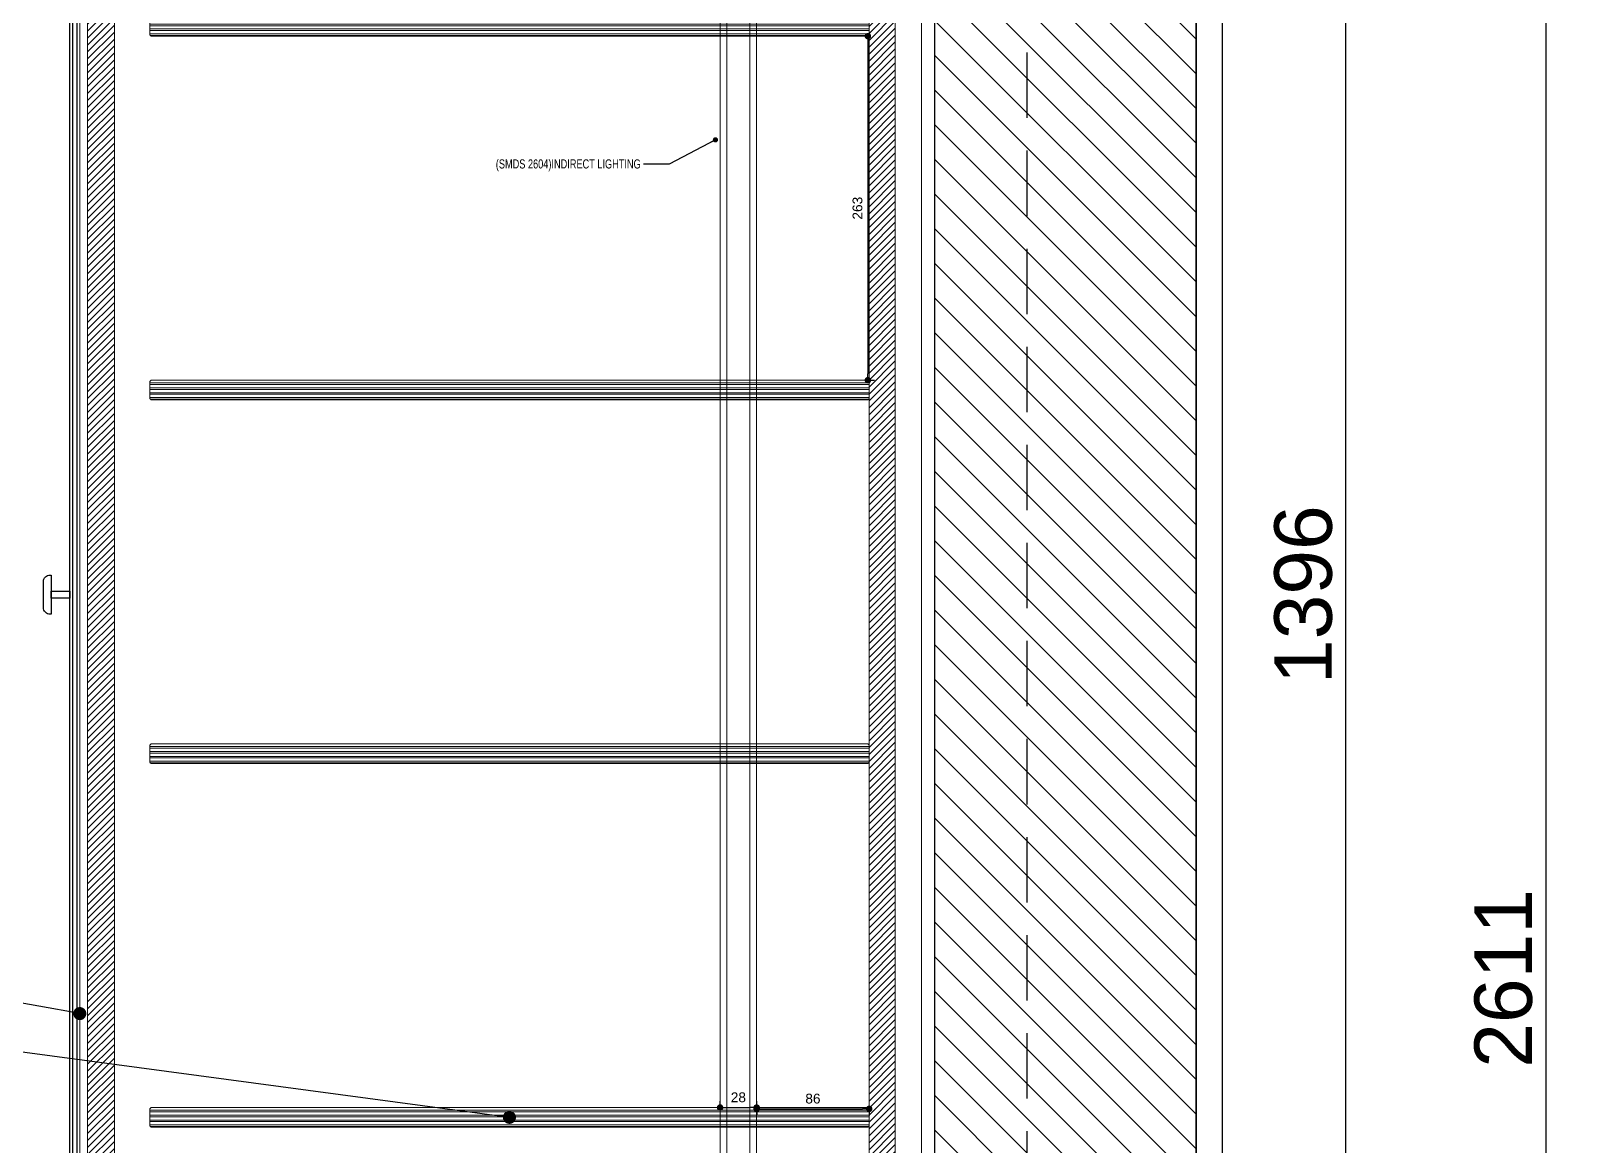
# Model space of a CAD drawing. Header units: inches. Extents: x 258415 to 640093, y 441672 to 945769.
# Drawn here: x 339565 to 340744, y 460902 to 461754 of the extents above; entities that cross this region are included whole.
import ezdxf

# ---------------------------------------------------------------- set-up
doc = ezdxf.new("R2010")
doc.units = ezdxf.units.IN
doc.header["$MEASUREMENT"] = 0
doc.linetypes.add('HIDDEN', pattern=[0.375, 0.25, -0.125])
for name, color, linetype, lineweight in [('CQ Glass', 4, 'Continuous', 0), ('CQ Marble', 6, 'Continuous', 0), ('CQ Mirror-Glass', 4, 'Continuous', 0), ('CQ Wood', 30, 'Continuous', 0), ('CQ wooh hatch', 8, 'HIDDEN', 18)]:
    doc.layers.add(name, color=color, linetype=linetype, lineweight=lineweight)
for name, color, linetype in [('CQ Light Elevation', 4, 'Continuous'), ('CQ Plaster', 1, 'Continuous'), ('CQ section wall', 3, 'Continuous'), ('CQ Section walls', 3, 'Continuous'), ('CQ SPOT DETAIL DIMENSION', 9, 'Continuous'), ('CQ spot detail elevation', 1, 'Continuous'), ('CQ SPOT DETAILS', 40, 'Continuous'), ('CQ text label', 3, 'Continuous'), ('CQ Wall hatch_CHB', 8, 'Continuous'), ('CQ_callout', 34, 'Continuous'), ('DIM', 251, 'Continuous')]:
    doc.layers.add(name, color=color, linetype=linetype)
doc.styles.add('DIM 50', font='romans.shx', dxfattribs={"width": 0.75, "height": 100})
doc.styles.get("Standard").update_dxf_attribs({"font": 'arial.ttf'})
doc.dimstyles.new('chester 5', dxfattribs={"dimscale": 0.05, "dimtxt": 150, "dimasz": 100, "dimexe": 100, "dimexo": 0, "dimgap": 80, "dimtad": 1, "dimdec": 0, "dimzin": 0, "dimdsep": 46, "dimtxsty": 'Standard', "dimblk": 'DOT', "dimcen": 100, "dimclrd": 1, "dimclre": 1, "dimclrt": 3, "dimadec": 0, "dimazin": 0, "dimtfac": 1, "dimtdec": 0, "dimtofl": 0, "dimtmove": 0, "dimatfit": 3, "dimfxl": 1, "dimtolj": 1, "dimtzin": 0, "dimlwd": -1, "dimarcsym": 0})
doc.dimstyles.new('CQ Anno', dxfattribs={"dimscale": 40, "dimtxt": 2.2, "dimasz": 0.75, "dimexe": 1, "dimexo": 0.5, "dimgap": 0.5, "dimtad": 1, "dimrnd": 1, "dimdsep": 46, "dimtxsty": 'Standard', "dimblk": 'x-04-bw-gf-dim-50$0$DIM12', "dimcen": 0.0025, "dimdle": 0.5, "dimclrd": 8, "dimclre": 8, "dimclrt": 2, "dimazin": 2, "dimtfac": 1, "dimtix": 1, "dimtmove": 1, "dimatfit": 0, "dimfxl": 50, "dimtolj": 1, "dimtzin": 0, "dimlwd": -1, "dimarcsym": 1})
doc.dimstyles.get("Standard").update_dxf_attribs({"dimtxt": 0.18, "dimasz": 0.18, "dimexe": 0.18, "dimexo": 0.0625, "dimgap": 0.09, "dimtad": 0, "dimtih": 1, "dimtoh": 1, "dimdec": 4, "dimzin": 0, "dimdsep": 46, "dimtxsty": 'Standard', "dimcen": 0.09, "dimadec": 0, "dimazin": 0, "dimtfac": 1, "dimtdec": 4, "dimtofl": 0, "dimtmove": 0, "dimatfit": 3, "dimfxl": 1, "dimtolj": 1, "dimtzin": 0, "dimarcsym": 0})
pattern_1 = [(45, (-358387.7804, -459723.8323), (-2.65165043, 2.65165043), [])]

# ---------------------------------------------------------------- blocks, each defined once
blk = doc.blocks.new('section c and d ff12')
at = {"layer": 'CQ Wall hatch_CHB'}
h = blk.add_hatch(dxfattribs=at)
h.set_pattern_fill('ANSI31,_O', color=8, scale=150)
h.set_pattern_definition([(45, (0, 0), (-13.25825215, 13.25825215), [])])
h.paths.add_polyline_path([(327711.2, 463323.9), (327911.2, 463323.9), (327911.2, 459623.9), (327711.2, 459623.9)])
at = {"layer": 'CQ Marble', "lineweight": 0, "ltscale": 0.03, "elevation": 0}
blk.add_lwpolyline([(327941.2, 463323.9), (327921.2, 463323.9), (327921.2, 459623.9), (327941.2, 459623.9)], close=True, dxfattribs=at)
at = {"layer": 'CQ Plaster'}
blk.add_line((327691.2, 463323.9, 0), (327691.2, 459623.9, 0), dxfattribs=at)
at = {"layer": 'CQ Section walls'}
for p, q in [((327711.2, 463323.9, 0), (327711.2, 459623.9, 0)), ((327911.2, 463323.9, 0), (327911.2, 459623.9, 0))]:
    blk.add_line(p, q, dxfattribs=at)
at = {"layer": 'CQ text label', "elevation": 0}
blk.add_lwpolyline([(327711.2, 463323.9), (327911.2, 463323.9), (327911.2, 459623.9), (327711.2, 459623.9)], close=True, dxfattribs=at)
blk = doc.blocks.new('A$C5cc251db')
at = {"layer": 'CQ Mirror-Glass', "lineweight": 0}
h = blk.add_hatch(dxfattribs=at)
h.set_pattern_fill('ANSI32', color=256, scale=10, angle=135)
h.set_pattern_definition([(7e-15, (26350.293, -5229.545), (7e-16, -3.75), []), (7e-15, (26351.543, -5228.295), (7e-16, -3.75), [])])
h.paths.add_polyline_path([(82.2, 2025.9), (630.2, 2025.9), (631.2, 2026.9), (631.2, 2039.9), (630.2, 2040.9), (82.2, 2040.9), (81.2, 2039.9), (81.2, 2026.9)])
h = blk.add_hatch(dxfattribs=at)
h.set_pattern_fill('ANSI32', color=256, scale=10, angle=135)
h.set_pattern_definition([(7e-15, (26350.293, -5507.7106), (7e-16, -3.75), []), (7e-15, (26351.543, -5506.4606), (7e-16, -3.75), [])])
h.paths.add_polyline_path([(82.2, 1747.7), (630.2, 1747.7), (631.2, 1748.7), (631.2, 1761.7), (630.2, 1762.7), (82.2, 1762.7), (81.2, 1761.7), (81.2, 1748.7)])
h = blk.add_hatch(dxfattribs=at)
h.set_pattern_fill('ANSI32', color=256, scale=10, angle=135)
h.set_pattern_definition([(7e-15, (26350.293, -5785.8763), (7e-16, -3.75), []), (7e-15, (26351.543, -5784.6263), (7e-16, -3.75), [])])
h.paths.add_polyline_path([(82.2, 1469.5), (630.2, 1469.5), (631.2, 1470.5), (631.2, 1483.5), (630.2, 1484.5), (82.2, 1484.5), (81.2, 1483.5), (81.2, 1470.5)])
h = blk.add_hatch(dxfattribs=at)
h.set_pattern_fill('ANSI32', color=256, scale=10, angle=135)
h.set_pattern_definition([(7e-15, (26350.293, -6064.042), (7e-16, -3.75), []), (7e-15, (26351.543, -6062.792), (7e-16, -3.75), [])])
h.paths.add_polyline_path([(82.2, 1191.4), (630.2, 1191.4), (631.2, 1192.4), (631.2, 1205.4), (630.2, 1206.4), (82.2, 1206.4), (81.2, 1205.4), (81.2, 1192.4)])
at = {"layer": 'CQ wooh hatch', "linetype": 'ByBlock'}
h = blk.add_hatch(dxfattribs=at)
h.set_pattern_fill('ANSI31', color=256, scale=30)
h.set_pattern_definition(pattern_1)
h.paths.add_polyline_path([(651.2, 2611), (41.2, 2611), (41.2, 2591), (631.2, 2591), (631.2, 2317), (41.2, 2317), (41.2, 2297), (651.2, 2297)])
edge = h.paths.add_edge_path()
edge.add_line((651.2, 2297), (61.2, 2297))
edge.add_line((61.2, 2297), (61.2, 2288.1))
edge.add_ellipse((57.7, 2287.2), major_axis=(0, -5), ratio=0.706377, start_angle=0, end_angle=360)
edge.add_line((61.2, 2286.2), (61.2, 2277))
edge.add_line((61.2, 2277), (631.2, 2277))
edge.add_line((631.2, 2277), (631.2, 921))
edge.add_line((631.2, 921), (61.2, 921))
edge.add_line((61.2, 921), (61.2, 901))
edge.add_line((61.2, 901), (651.2, 901))
edge.add_line((651.2, 901), (651.2, 2297))
h.paths.add_polyline_path([(651.2, 901), (61.2, 901), (61.2, 881), (631.2, 881), (631.2, 170), (61.2, 170), (61.2, 150), (651.2, 150)])
h.paths.add_polyline_path([(651.2, 150), (61.2, 150), (56.2, 150), (56.2, 0), (76.2, 0), (76.2, 130), (631.2, 130), (631.2, 0), (651.2, 0)])
h = blk.add_hatch(dxfattribs=at)
h.set_pattern_fill('ANSI31', color=256, scale=30)
h.set_pattern_definition(pattern_1)
edge = h.paths.add_edge_path()
edge.add_line((54.2, 1599), (54.2, 903))
edge.add_line((54.2, 903), (30.2, 903))
edge.add_line((30.2, 903), (30.2, 906))
edge.add_arc((30.2, 914), 8, 180, 270, ccw=False)
edge.add_line((22.2, 914), (22.2, 917))
edge.add_line((22.2, 917), (20.2, 917))
edge.add_line((20.2, 917), (20.2, 947.5))
edge.add_line((20.2, 947.5), (22.2, 947.5))
edge.add_line((22.2, 947.5), (22.2, 949.5))
edge.add_arc((22.2, 953), 3.54, 270, 360)
edge.add_line((25.7, 953), (33.7, 953))
edge.add_line((33.7, 953), (33.7, 1599))
edge.add_line((33.7, 1599), (33.7, 2245))
edge.add_line((33.7, 2245), (25.7, 2245))
edge.add_arc((22.2, 2245), 3.54, 0, 90)
edge.add_line((22.2, 2248.6), (22.2, 2250.6))
edge.add_line((22.2, 2250.6), (20.2, 2250.6))
edge.add_line((20.2, 2250.6), (20.2, 2281))
edge.add_line((20.2, 2281), (22.2, 2281))
edge.add_line((22.2, 2281), (22.2, 2284))
edge.add_arc((30.2, 2284), 8, 90, 180, ccw=False)
edge.add_line((30.2, 2292), (30.2, 2295))
edge.add_line((30.2, 2295), (54.2, 2295))
edge.add_line((54.2, 2295), (54.2, 1599))
at = {"layer": 'CQ Glass', "elevation": 0}
blk.add_lwpolyline([(27.7, 977.2), (29.7, 953), (33.7, 953), (33.7, 2245), (29.7, 2245), (27.7, 2220.8)], close=True, dxfattribs=at)
at = {"layer": 'CQ Light Elevation', "lineweight": 0, "elevation": 0}
for points in [[(517.2, 2246), (517.2, 2175.8), (517.2, 952.5)], [(545.2, 2246), (545.2, 2175.8), (545.2, 952.5)]]:
    blk.add_lwpolyline(points, dxfattribs=at)
blk.add_lwpolyline([(522.3, 2175.8), (522.3, 957.5), (540.1, 957.5), (540.1, 2175.8), (540.1, 2241), (522.3, 2241)], close=True, dxfattribs=at)
at = {"layer": 'CQ Mirror-Glass', "lineweight": 0, "elevation": 0}
for points in [[(82.2, 2026.2), (630.2, 2026.2), (631.2, 2027.2), (631.2, 2040.2), (630.2, 2041.2), (82.2, 2041.2), (81.2, 2040.2), (81.2, 2027.2)], [(82.2, 1748), (630.2, 1748), (631.2, 1749), (631.2, 1762), (630.2, 1763), (82.2, 1763), (81.2, 1762), (81.2, 1749)], [(82.2, 1469.8), (630.2, 1469.8), (631.2, 1470.8), (631.2, 1483.8), (630.2, 1484.8), (82.2, 1484.8), (81.2, 1483.8), (81.2, 1470.8)], [(82.2, 1191.7), (630.2, 1191.7), (631.2, 1192.7), (631.2, 1205.7), (630.2, 1206.7), (82.2, 1206.7), (81.2, 1205.7), (81.2, 1192.7)]]:
    blk.add_lwpolyline(points, close=True, dxfattribs=at)
at = {"layer": 'CQ SPOT DETAIL DIMENSION', "color": 8}
for p, q in [((20.2, 947.5, 0), (20.2, 2250.6, 0)), ((22.2, 2248.6, 0), (22.2, 949.5, 0)), ((25.7, 953, 0), (25.7, 2245, 0))]:
    blk.add_line(p, q, dxfattribs=at)
at = {"layer": 'CQ SPOT DETAIL DIMENSION', "elevation": 0}
blk.add_lwpolyline([(5, 1614), (5.8, 1614), (5.8, 1584), (5, 1584, -0.414214), (0, 1589), (0, 1609, -0.414214)], format="xyb", close=True, dxfattribs=at)
blk.add_lwpolyline([(5.8, 1601.6), (20.2, 1601.6), (20.2, 1596.4), (5.8, 1596.4)], close=True, dxfattribs=at)
at = {"layer": 'CQ Wood', "elevation": 0}
for points in [[(54.2, 1599), (54.2, 2295), (30.2, 2295), (30.2, 2292, 0.414214), (22.2, 2284), (22.2, 2281), (20.2, 2281), (20.2, 2250.6), (22.2, 2250.6), (22.2, 2248.6, -0.414214), (25.7, 2245), (33.7, 2245), (33.7, 1599)], [(54.2, 1599), (54.2, 903), (30.2, 903), (30.2, 906, -0.414214), (22.2, 914), (22.2, 917), (20.2, 917), (20.2, 947.5), (22.2, 947.5), (22.2, 949.5, 0.414214), (25.7, 953), (33.7, 953), (33.7, 1599)]]:
    blk.add_lwpolyline(points, format="xyb", dxfattribs=at)
blk.add_lwpolyline([(61.2, 2297), (651.2, 2297), (651.2, 901), (61.2, 901), (61.2, 921), (631.2, 921), (631.2, 2277), (61.2, 2277), (61.2, 2297)], dxfattribs=at)
blk = doc.blocks.new('_Dot')
at = {"color": 0, "linetype": 'ByBlock', "lineweight": -2}
blk.add_line((-0.5, 0), (-1, 0), dxfattribs=at)
at = {"color": 0, "linetype": 'ByBlock', "const_width": 0.5}
blk.add_lwpolyline([(-0.25, 0, 1), (0.25, 0, 1)], format="xyb", close=True, dxfattribs=at)
blk = doc.blocks.new('*D1259')
at = {"layer": 'CQ SPOT DETAILS', "color": 1, "lineweight": -2, "transparency": 16777216}
for p, q in [((340205.3, 461750), (340200.3, 461750)), ((340205.3, 461486.8), (340210.3, 461486.8))]:
    blk.add_line(p, q, dxfattribs=at)
at = {"layer": 'CQ SPOT DETAILS', "color": 1, "transparency": 16777216}
blk.add_line((340205.3, 461745), (340205.3, 461491.8), dxfattribs=at)
at = {"layer": 'Defpoints', "color": 0, "transparency": 16777216}
for p in [(340205.3, 461750, 0), (340205.3, 461486.8, 0), (340205.3, 461486.8)]:
    blk.add_point(p, dxfattribs=at)
at = {"layer": 'CQ SPOT DETAILS', "color": 1, "transparency": 16777216, "xscale": 5, "yscale": 5, "zscale": 5}
for p, rotation in [((340205.3, 461750), 90), ((340205.3, 461486.8), 270)]:
    blk.add_blockref('_Dot', p, dxfattribs=dict(at, rotation=rotation))
at = {"layer": 'CQ SPOT DETAILS', "color": 3, "transparency": 16777216, "insert": (340197.4, 461618.4), "char_height": 7.5, "attachment_point": 5, "rotation": 90}
blk.add_mtext('\\A1;263', dxfattribs=at)
blk = doc.blocks.new('x-04-bw-gf-dim-50$0$DIM12')
blk.add_line((0, -1), (0, 1))
at = {"color": 8}
blk.add_line((-1, 0), (1, 0), dxfattribs=at)
blk.add_circle((0, 0), 0.5)
blk = doc.blocks.new('*D1261')
at = {"layer": 'Defpoints', "color": 0, "transparency": 16777216}
for p in [(340226.3, 462334.8, 0), (340226.3, 459723.8, 0), (340723.7, 459723.8)]:
    blk.add_point(p, dxfattribs=at)
at = {"layer": 'DIM', "color": 8, "lineweight": -2, "transparency": 16777216}
for p, q in [((340236.3, 462334.8), (340743.7, 462334.8)), ((340236.3, 459723.8), (340743.7, 459723.8))]:
    blk.add_line(p, q, dxfattribs=at)
at = {"layer": 'DIM', "color": 8, "transparency": 16777216}
blk.add_line((340723.7, 462319.8), (340723.7, 459738.8), dxfattribs=at)
at = {"layer": 'DIM', "color": 8, "transparency": 16777216, "xscale": 15, "yscale": 15, "zscale": 15}
for p, rotation in [((340723.7, 462334.8), 90), ((340723.7, 459723.8), 270)]:
    blk.add_blockref('x-04-bw-gf-dim-50$0$DIM12', p, dxfattribs=dict(at, rotation=rotation))
at = {"layer": 'DIM', "color": 2, "transparency": 16777216, "insert": (340691.3, 461029.3), "char_height": 44, "attachment_point": 5, "rotation": 90}
blk.add_mtext('\\A1;2611', dxfattribs=at)
blk = doc.blocks.new('*D1264')
at = {"layer": 'Defpoints', "color": 0, "transparency": 16777216}
for p in [(340226.3, 462020.9, 0), (340570.8, 462020.9), (340226.3, 460624.8, 0)]:
    blk.add_point(p, dxfattribs=at)
at = {"layer": 'DIM', "color": 8, "lineweight": -2, "transparency": 16777216}
for p, q in [((340236.3, 462020.9), (340590.8, 462020.9)), ((340236.3, 460624.8), (340590.8, 460624.8))]:
    blk.add_line(p, q, dxfattribs=at)
at = {"layer": 'DIM', "color": 8, "transparency": 16777216}
blk.add_line((340570.8, 460639.8), (340570.8, 462005.9), dxfattribs=at)
at = {"layer": 'DIM', "color": 8, "transparency": 16777216, "xscale": 15, "yscale": 15, "zscale": 15}
for p, rotation in [((340570.8, 462020.9), 90), ((340570.8, 460624.8), 270)]:
    blk.add_blockref('x-04-bw-gf-dim-50$0$DIM12', p, dxfattribs=dict(at, rotation=rotation))
at = {"layer": 'DIM', "color": 2, "transparency": 16777216, "insert": (340538.3, 461322.8), "char_height": 44, "attachment_point": 5, "rotation": 90}
blk.add_mtext('\\A1;1396', dxfattribs=at)
blk = doc.blocks.new('*D1268')
at = {"layer": 'CQ SPOT DETAILS', "color": 1, "lineweight": -2, "transparency": 16777216}
for p, q in [((340092.3, 460930.5), (340092.3, 460935.5)), ((340120.3, 460930.5), (340120.3, 460935.5))]:
    blk.add_line(p, q, dxfattribs=at)
at = {"layer": 'CQ SPOT DETAILS', "color": 1, "transparency": 16777216}
blk.add_line((340097.3, 460930.5), (340115.3, 460930.5), dxfattribs=at)
at = {"layer": 'Defpoints', "color": 0, "transparency": 16777216}
for p in [(340092.3, 460930.5, 0), (340120.3, 460930.5, 0), (340120.3, 460930.5)]:
    blk.add_point(p, dxfattribs=at)
at = {"layer": 'CQ SPOT DETAILS', "color": 1, "transparency": 16777216, "xscale": 5, "yscale": 5, "zscale": 5, "rotation": 180}
blk.add_blockref('_Dot', (340092.3, 460930.5), dxfattribs=at)
at = {"layer": 'CQ SPOT DETAILS', "color": 1, "transparency": 16777216, "xscale": 5, "yscale": 5, "zscale": 5}
blk.add_blockref('_Dot', (340120.3, 460930.5), dxfattribs=at)
at = {"layer": 'CQ SPOT DETAILS', "color": 3, "transparency": 16777216, "insert": (340106.3, 460938.3), "char_height": 7.5, "attachment_point": 5}
blk.add_mtext('\\A1;28', dxfattribs=at)
blk = doc.blocks.new('*D1270')
at = {"layer": 'CQ SPOT DETAILS', "color": 1, "lineweight": -2, "transparency": 16777216}
for p, q in [((340120.3, 460930.5), (340120.3, 460924.5)), ((340206.3, 460930), (340206.3, 460924.5))]:
    blk.add_line(p, q, dxfattribs=at)
at = {"layer": 'CQ SPOT DETAILS', "color": 1, "transparency": 16777216}
blk.add_line((340125.3, 460929.5), (340201.3, 460929.5), dxfattribs=at)
at = {"layer": 'Defpoints', "color": 0, "transparency": 16777216}
for p in [(340120.3, 460930.5), (340206.3, 460930, 0), (340206.3, 460929.5)]:
    blk.add_point(p, dxfattribs=at)
at = {"layer": 'CQ SPOT DETAILS', "color": 1, "transparency": 16777216, "xscale": 5, "yscale": 5, "zscale": 5, "rotation": 180}
blk.add_blockref('_Dot', (340120.3, 460929.5), dxfattribs=at)
at = {"layer": 'CQ SPOT DETAILS', "color": 1, "transparency": 16777216, "xscale": 5, "yscale": 5, "zscale": 5}
blk.add_blockref('_Dot', (340206.3, 460929.5), dxfattribs=at)
at = {"layer": 'CQ SPOT DETAILS', "color": 3, "transparency": 16777216, "insert": (340163.3, 460937.3), "char_height": 7.5, "attachment_point": 5}
blk.add_mtext('\\A1;86', dxfattribs=at)

msp = doc.modelspace()

# ---------------------------------------------------------------- linework, layer by layer
at = {"layer": 'CQ spot detail elevation', "color": 3, "linetype": 'HIDDEN', "ltscale": 200}
msp.add_lwpolyline([(339435.684, 462862.404), (340326.887, 462862.404), (340326.887, 459663.76), (339435.684, 459663.76)], close=True, dxfattribs=at)

# ---------------------------------------------------------------- block references
at = {"layer": 'CQ section wall', "xscale": -1}
msp.add_blockref('section c and d ff12', (668167.445, -0.022, 0), dxfattribs=at)
at = {"layer": 'CQ SPOT DETAIL DIMENSION', "color": 8}
msp.add_blockref('A$C5cc251db', (339575.073, 459723.832), dxfattribs=at)

# ---------------------------------------------------------------- texts
at = {"layer": 'CQ text label', "ltscale": 500, "insert": (338631.112, 461655.765, 0), "char_height": 7, "width": 1400.54419, "attachment_point": 1, "style": 'DIM 50'}
msp.add_mtext('\\pxqr;{\\fCityBlueprint|b0|i0|c2|p2;(SMDS 2604)INDIRECT LIGHTING}', dxfattribs=at)

# ---------------------------------------------------------------- dimensions: what is measured, and where the dimension line sits
at = {"layer": 'CQ SPOT DETAILS', "color": 8}
dim = msp.add_linear_dim(base=(340205.27, 461486.83), p1=(340205.27, 461749.995, 0), p2=(340205.27, 461486.83, 0), angle=90, dimstyle='chester 5', dxfattribs=at)
dim.commit()
dim.dimension.update_dxf_attribs({"geometry": '*D1259', "text_midpoint": (340197.438, 461618.412)})
for base, p1, p2, picture, middle in [((340120.27, 460930.498), (340092.27, 460930.498, 0), (340120.27, 460930.498, 0), '*D1268', (340106.27, 460938.327)), ((340206.269, 460929.498), (340120.27, 460930.498), (340206.269, 460929.998, 0), '*D1270', (340163.269, 460937.327))]:
    dim = msp.add_linear_dim(base=base, p1=p1, p2=p2, dimstyle='chester 5', dxfattribs=at)
    dim.commit()
    dim.dimension.update_dxf_attribs({"geometry": picture, "text_midpoint": middle})
at = {"layer": 'DIM', "color": 8}
for base, p1, p2, picture, middle in [((340723.73, 459723.832), (340226.27, 462334.849, 0), (340226.271, 459723.832, 0), '*D1261', (340691.265, 461029.341)), ((340570.778, 462020.855), (340226.27, 460624.832, 0), (340226.27, 462020.855, 0), '*D1264', (340538.298, 461322.844))]:
    dim = msp.add_linear_dim(base=base, p1=p1, p2=p2, angle=90, dimstyle='CQ Anno', override={"dimscale": 20}, dxfattribs=at)
    dim.commit()
    dim.dimension.update_dxf_attribs({"geometry": picture, "text_midpoint": middle})

# ---------------------------------------------------------------- leaders
at = {"layer": 'CQ SPOT DETAILS', "color": 1}
msp.add_leader([(340088.765, 461670.686, 0), (340053.278, 461652.094, 0), (340033.884, 461652.094, 0)], dimstyle='Standard', override={"dimasz": 4, "dimldrblk": 'Dot', "dimfxl": 0.1, "dimarcsym": 2}, dxfattribs=at)
at = {"layer": 'CQ_callout'}
for points in [[(339602.817, 461002.371, 0), (336310.305, 461590.947, 0), (335661.797, 461590.947, 0)], [(339931.27, 460922.998, 0), (336166.535, 461427.93, 0), (335674.89, 461427.93, 0)], [(340106.27, 460681.306, 0), (336142.642, 461255.836, 0), (335654.678, 461255.836, 0)], [(339723.539, 460246.396, 0.001), (336259.257, 461161.745, 0.001), (335649.722, 461161.745, 0.001)]]:
    msp.add_leader(points, dimstyle='Standard', override={"dimasz": 10, "dimldrblk": 'Dot', "dimfxl": 0.1, "dimarcsym": 2}, dxfattribs=at)

doc.saveas('drawing.dxf')
